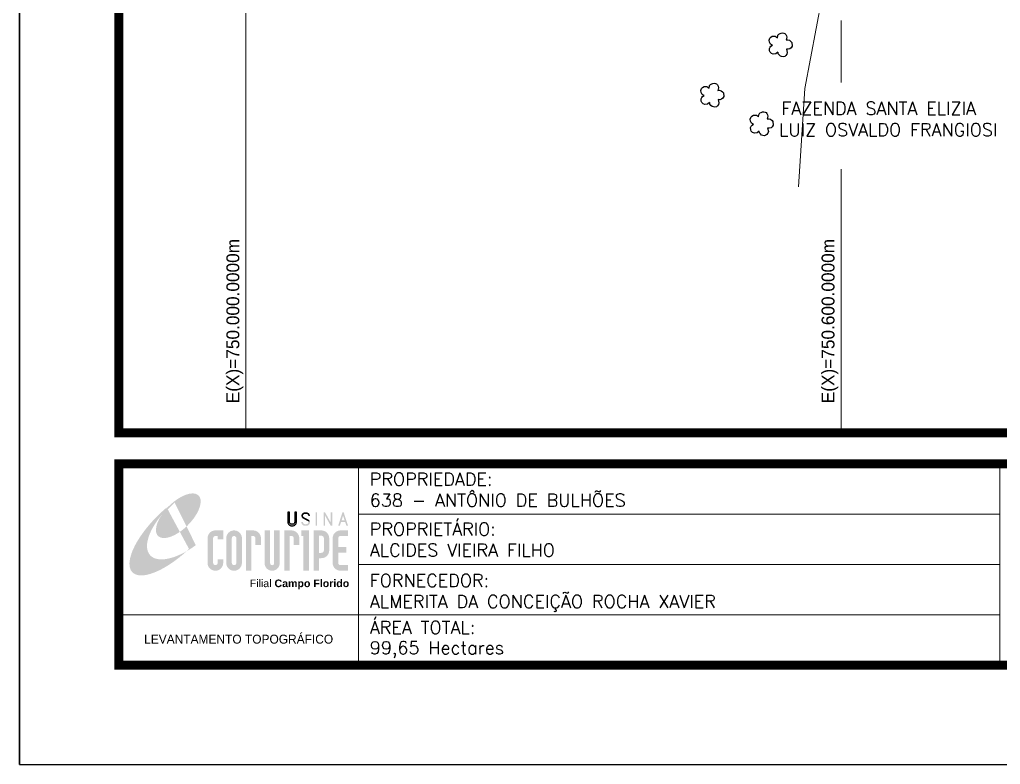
# Model space of a CAD drawing. Extents: x 749772 to 751872, y 7810048 to 7813018.
# Drawn here: x 749772 to 750761, y 7810048 to 7810799 of the extents above; entities that cross this region are included whole.
import ezdxf
from ezdxf.enums import TextEntityAlignment as Align

# ---------------------------------------------------------------- set-up
doc = ezdxf.new("R2010")
doc.units = 0
doc.header["$MEASUREMENT"] = 0
doc.linetypes.add('CONTINUO', pattern=[0])
doc.linetypes.add('LIN0', pattern=[0])
doc.layers.add('MALHA', color=8, linetype='Continuous', lineweight=9)
doc.layers.add('TEXTO_DIVERSOS', color=7, linetype='Continuous', lineweight=5)
for name, color, linetype in [('MARGEM', 7, 'CONTINUO'), ('SIMBOLO ARVORE', 118, 'Continuous'), ('TEXTO CONFORNTANTES', 7, 'Continuous')]:
    doc.layers.add(name, color=color, linetype=linetype)
doc.styles.add('ARIAL', font='arial.ttf')
doc.styles.add('Simplex', font='simplex.shx')

# ---------------------------------------------------------------- blocks, each defined once
blk = doc.blocks.new('A$C78F83FB3')
at = {"layer": 'MARGEM'}
h = blk.add_hatch(color=20, dxfattribs=at)
edge = h.paths.add_edge_path()
edge.add_ellipse((19.49, 23.77), major_axis=(-6.68, -6.67), ratio=0.469426, start_angle=292.7328, end_angle=601.2579)
edge.add_ellipse((22.83, 22.05), major_axis=(12.64, 11.29), ratio=0.457614, start_angle=79.9069, end_angle=107.9139)
edge = h.paths.add_edge_path()
edge.add_ellipse((18.28, 18.7), major_axis=(13.95, 13.59), ratio=0.386848, start_angle=63.9612, end_angle=264.5993)
edge.add_ellipse((22.83, 22.05), major_axis=(12.64, 11.29), ratio=0.457614, start_angle=107.9139, end_angle=245.1182, ccw=False)
edge.add_ellipse((19.49, 23.77), major_axis=(-6.68, -6.67), ratio=0.469426, start_angle=241.2579, end_angle=292.7328, ccw=False)
for color, points in [(20, [(15.46, 26.12), (14.17, 24.81), (14.06, 24.24), (14.39, 23.97), (14.67, 24.54), (19.47, 29.32), (18.48, 28.66), (17.31, 27.78)]), (7, [(58.42, 24.9), (57.9, 24.9), (57.9, 21.73, -0.414214), (57.15, 20.98), (56.84, 20.98, -0.414214), (56.09, 21.73), (56.09, 24.9), (55.57, 24.9), (55.57, 21.73, 0.414214), (56.84, 20.46), (57.15, 20.46, 0.414214), (58.42, 21.73)]), (7, [(61.7, 24.9), (61.23, 24.9, 0.396318), (60.04, 23.78), (60.04, 23.72, 0.151912), (60.39, 22.97), (60.46, 22.92), (62.18, 22), (62.85, 21.83, 0.12407), (62.51, 22.42), (60.75, 23.36, -0.13192), (60.56, 23.77, -0.385578), (61.23, 24.37), (61.7, 24.37, -0.414214), (62.37, 23.7), (62.89, 23.7, 0.414214)]), (7, [(62.37, 23.7), (62.89, 23.7, 0.414214), (61.7, 24.9), (61.23, 24.9, 0.396318), (60.04, 23.78), (60.04, 23.72, 0.151912), (60.39, 22.97), (60.46, 22.92), (62.18, 22), (62.18, 22, -0.131921), (62.37, 21.59, -0.385578), (61.7, 20.98), (61.23, 20.98, -0.414214), (60.56, 21.65), (60.04, 21.65, 0.414214), (61.23, 20.46), (61.7, 20.46, 0.402546), (62.89, 21.61, 0.165292), (62.51, 22.42), (60.75, 23.36, -0.13192), (60.56, 23.77, -0.385578), (61.23, 24.37), (61.7, 24.37, -0.414214)]), (7, [(30.97, 12.46), (29.13, 12.46), (29.13, 8.21, 1), (34.29, 8.21), (34.29, 9.41), (32.45, 9.41), (32.45, 8.21, -1), (30.97, 8.21)])]:
    blk.add_hatch(color=color, dxfattribs=at).paths.add_polyline_path(points)
h = blk.add_hatch(color=7, dxfattribs=at)
h.paths.add_polyline_path([(65.24, 24.9), (64.72, 24.9), (64.72, 20.46), (65.24, 20.46)])
h.paths.add_polyline_path([(67.38, 20.46), (67.9, 20.46), (67.9, 23.74), (69.74, 20.46), (70.23, 20.46), (70.23, 24.9), (69.71, 24.9), (69.71, 21.58), (67.85, 24.9), (67.38, 24.9)])
h.paths.add_polyline_path([(72.17, 20.46), (72.72, 20.46), (73.14, 21.73), (74.49, 21.73), (74.9, 20.46), (75.45, 20.46), (74, 24.9), (73.62, 24.9)])
h.paths.add_polyline_path([(73.81, 23.8), (74.32, 22.25), (73.31, 22.25)], flags=16)
h = blk.add_hatch(color=7, dxfattribs=at)
h.paths.add_polyline_path([(31.71, 18.93, 0.414214), (29.13, 16.35), (29.13, 12.46), (30.97, 12.46), (30.97, 16.35, -0.414214), (31.71, 17.09), (32.45, 17.09), (32.45, 16.02), (34.29, 16.02), (34.29, 18.93)])
h.paths.add_polyline_path([(44.15, 17.09, -0.414214), (44.89, 16.35), (44.89, 14.1), (46.72, 14.1), (46.72, 16.17, 0.433937), (44.15, 18.93), (41.77, 18.93), (41.77, 12.46), (43.61, 12.46), (43.61, 17.09)])
h.paths.add_polyline_path([(43.61, 12.46), (41.77, 12.46), (41.77, 5.62), (43.61, 5.62)])
h.paths.add_polyline_path([(47.92, 12.46), (49.75, 12.46), (49.75, 18.93), (47.92, 18.93)])
h.paths.add_polyline_path([(52.91, 18.93), (51.08, 18.93), (51.08, 12.46), (52.91, 12.46)])
h.paths.add_polyline_path([(51.08, 8.12, -1), (49.75, 8.12), (49.75, 12.46), (47.92, 12.46), (47.92, 8.12, 1), (52.91, 8.12), (52.91, 12.46), (51.08, 12.46)])
h.paths.add_polyline_path([(54.41, 12.46), (56.25, 12.46), (56.25, 17.09), (56.79, 17.09, -0.414214), (57.53, 16.35), (57.53, 14.1), (59.36, 14.1), (59.36, 16.17, 0.433937), (56.79, 18.93), (54.41, 18.93)])
h.paths.add_polyline_path([(56.25, 12.46), (54.41, 12.46), (54.41, 5.62), (56.25, 5.62)])
h.paths.add_polyline_path([(60.73, 12.46), (62.58, 12.46), (62.58, 18.93), (60.02, 18.93), (60.02, 17.08), (60.73, 17.08)])
h.paths.add_polyline_path([(62.58, 12.46), (60.73, 12.46), (60.73, 5.62), (62.58, 5.62)])
h.paths.add_polyline_path([(64.06, 12.46), (65.82, 12.46), (65.82, 17.17), (66.66, 17.17, -0.450417), (67.48, 16.25), (67.48, 12.46), (69.24, 12.46, 0.002307), (69.24, 12.48, 0.005282), (69.23, 12.54, -0.000938), (69.23, 12.53), (69.23, 16.17, 0.433937), (66.66, 18.93), (64.06, 18.93)])
h.paths.add_polyline_path([(64.06, 5.62), (65.82, 5.62), (65.82, 9.77), (66.66, 9.77, 0.426056), (69.24, 12.46), (67.48, 12.46), (67.48, 12.45, -0.450417), (66.66, 11.53), (65.82, 11.53), (65.82, 12.46), (64.06, 12.46)])
h.paths.add_polyline_path([(70.37, 12.46), (74.87, 12.46), (74.87, 13.44), (72.21, 13.44), (72.21, 16.35, -0.414214), (72.95, 17.09), (75.38, 17.09), (75.38, 18.93), (72.95, 18.93, 0.414214), (70.37, 16.35)])
h.paths.add_polyline_path([(72.21, 11.62), (74.87, 11.62), (74.87, 12.46), (70.37, 12.46), (70.37, 8.21, 0.414214), (72.95, 5.62), (75.38, 5.62), (75.38, 7.47), (72.95, 7.47, -0.414214), (72.21, 8.21)])
h = blk.add_hatch(color=7, dxfattribs=at)
h.paths.add_polyline_path([(35.29, 16.35), (35.29, 8.21, 1), (40.46, 8.21, 0.016978), (40.45, 8.38), (40.45, 16.17, 0.433937), (37.88, 18.93), (37.87, 18.93, 0.41391)])
h.paths.add_polyline_path([(38.62, 16.35), (38.62, 8.21, -1), (37.13, 8.21), (37.13, 16.35, -1)], flags=16)
at = {"layer": 'MARGEM', "color": 7}
blk.add_lwpolyline([(58.42, 24.9), (57.9, 24.9), (57.9, 21.73, -0.414214), (57.15, 20.98), (56.84, 20.98, -0.414214), (56.09, 21.73), (56.09, 24.9), (55.57, 24.9), (55.57, 21.73, 0.414214), (56.84, 20.46), (57.15, 20.46, 0.414214), (58.42, 21.73), (58.42, 24.9)], format="xyb", close=True, dxfattribs=at)
at = {"layer": 'MARGEM', "color": 252, "insert": (43.05, 2.72), "char_height": 2.5, "attachment_point": 1, "style": 'ARIAL'}
blk.add_mtext_dynamic_manual_height_columns('Filial {\\fArial|b1|i0|c0|p34;Campo Florido}', width=33.0271, gutter_width=2.46, heights=[2.95], dxfattribs=at)

msp = doc.modelspace()

# ---------------------------------------------------------------- linework, layer by layer
at = {"layer": 'MALHA', "color": 8}
for p, q in [((750000, 7810382.39), (750000, 7812918)), ((750600, 7810735.85), (750600, 7810798.48)), ((750600, 7810382.39), (750600, 7810648.22))]:
    msp.add_line(p, q, dxfattribs=at)
at = {"layer": 'MARGEM', "color": 174, "linetype": 'LIN0'}
msp.add_line((749771.96, 7810048), (749771.96, 7813018), dxfattribs=at)
at = {"layer": 'MARGEM', "color": 174, "linetype": 'LIN0', "flags": 128}
msp.add_lwpolyline([(751871.96, 7810048), (751871.96, 7813018), (749771.96, 7813018), (749771.96, 7810048)], close=True, dxfattribs=at)
at = {"layer": 'MARGEM', "color": 174, "linetype": 'LIN0', "const_width": 9.09, "flags": 128}
for points in [[(751771.96, 7810382.39), (751771.96, 7812918), (749871.96, 7812918), (749871.96, 7810382.39)], [(749871.96, 7810351.3), (751771.96, 7810351.3), (751771.96, 7810148), (749871.96, 7810148)]]:
    msp.add_lwpolyline(points, close=True, dxfattribs=at)
at = {"layer": 'MARGEM', "color": 174, "linetype": 'LIN0', "flags": 128}
for points, const_width in [([(750113.55, 7810351.3), (750113.55, 7810148)], 1.01), ([(750113.55, 7810351.3), (750113.55, 7810149.84)], 1), ([(750760.08, 7810351.3), (750760.08, 7810150.49)], 1.01), ([(750113.55, 7810300.47), (750760.08, 7810300.47)], 1.01), ([(750113.55, 7810249.65), (750760.08, 7810249.65)], 1.01), ([(749871.96, 7810198.82), (750760.08, 7810198.82)], 1.01)]:
    msp.add_lwpolyline(points, dxfattribs=dict(at, const_width=const_width))
at = {"layer": 'SIMBOLO ARVORE', "linetype": 'CONTINUO'}
for points in [[(750536.41, 7810766.32, 0), (750534.34, 7810764.57, 0), (750531.7, 7810764.27, 0), (750529.82, 7810765, 0), (750528.49, 7810766.31, 0), (750527.94, 7810767.81, 0), (750527.79, 7810770.03, 0), (750528.51, 7810771.43, 0), (750529.26, 7810772.46, 0), (750530.78, 7810773.49, 0), (750529.82, 7810773.8, 0), (750528.86, 7810774.59, 0), (750527.74, 7810776.36, 0), (750527.54, 7810778.46, 0), (750528.35, 7810780.65, 0), (750529.2, 7810781.43, 0), (750530.75, 7810782.38, 0), (750532.37, 7810782.6, 0), (750533.67, 7810782.41, 0), (750534.7, 7810781.94, 0), (750535.83, 7810780.93, 0), (750536.17, 7810782.85, 0), (750536.46, 7810783.62, 0), (750537.3, 7810784.69, 0), (750538.55, 7810785.15, 0), (750539.77, 7810785.69, 0), (750541.15, 7810785.81, 0), (750542.45, 7810785.63, 0), (750543.51, 7810785.07, 0), (750544.29, 7810784.22, 0), (750544.98, 7810782.87, 0), (750545.25, 7810781.35, 0), (750544.62, 7810778.66, 0), (750546.51, 7810778.69, 0), (750548.07, 7810778.32, 0), (750549.54, 7810777.15, 0), (750550.35, 7810776.22, 0), (750550.58, 7810772.52, 0), (750549.67, 7810770.86, 0), (750548.46, 7810769.75, 0), (750546.56, 7810769.25, 0), (750544.9, 7810769.39, 0), (750545.78, 7810765.93, 0), (750545.38, 7810764.46, 0), (750544.38, 7810763.05, 0), (750543.28, 7810762.17, 0), (750541.71, 7810761.79, 0), (750540.16, 7810761.88, 0), (750539, 7810762.21, 0), (750537.66, 7810763.52, 0), (750536.75, 7810764.7, 0), (750536.48, 7810766.5, 0)], [(750467.53, 7810715.52, 0), (750465.46, 7810713.78, 0), (750462.82, 7810713.47, 0), (750460.94, 7810714.2, 0), (750459.61, 7810715.51, 0), (750459.05, 7810717.01, 0), (750458.91, 7810719.23, 0), (750459.62, 7810720.63, 0), (750460.38, 7810721.67, 0), (750461.9, 7810722.7, 0), (750460.94, 7810723, 0), (750459.98, 7810723.79, 0), (750458.86, 7810725.56, 0), (750458.66, 7810727.66, 0), (750459.47, 7810729.85, 0), (750460.32, 7810730.63, 0), (750461.87, 7810731.58, 0), (750463.49, 7810731.8, 0), (750464.79, 7810731.61, 0), (750465.82, 7810731.14, 0), (750466.95, 7810730.13, 0), (750467.29, 7810732.05, 0), (750467.57, 7810732.82, 0), (750468.42, 7810733.89, 0), (750469.67, 7810734.35, 0), (750470.89, 7810734.89, 0), (750472.27, 7810735.02, 0), (750473.57, 7810734.83, 0), (750474.63, 7810734.27, 0), (750475.41, 7810733.42, 0), (750476.1, 7810732.07, 0), (750476.37, 7810730.56, 0), (750475.74, 7810727.87, 0), (750477.63, 7810727.89, 0), (750479.19, 7810727.52, 0), (750480.66, 7810726.35, 0), (750481.47, 7810725.42, 0), (750481.7, 7810721.72, 0), (750480.79, 7810720.06, 0), (750479.58, 7810718.95, 0), (750477.68, 7810718.45, 0), (750476.01, 7810718.59, 0), (750476.9, 7810715.13, 0), (750476.5, 7810713.66, 0), (750475.5, 7810712.25, 0), (750474.4, 7810711.37, 0), (750472.83, 7810710.99, 0), (750471.28, 7810711.08, 0), (750470.11, 7810711.41, 0), (750468.78, 7810712.72, 0), (750467.87, 7810713.9, 0), (750467.6, 7810715.7, 0)], [(750517.41, 7810686.66, 0), (750515.33, 7810684.92, 0), (750512.69, 7810684.61, 0), (750510.82, 7810685.34, 0), (750509.48, 7810686.65, 0), (750508.93, 7810688.15, 0), (750508.78, 7810690.37, 0), (750509.5, 7810691.77, 0), (750510.26, 7810692.81, 0), (750511.78, 7810693.84, 0), (750510.81, 7810694.14, 0), (750509.86, 7810694.93, 0), (750508.74, 7810696.7, 0), (750508.54, 7810698.8, 0), (750509.34, 7810700.99, 0), (750510.19, 7810701.77, 0), (750511.74, 7810702.72, 0), (750513.37, 7810702.94, 0), (750514.67, 7810702.75, 0), (750515.7, 7810702.28, 0), (750516.83, 7810701.27, 0), (750517.16, 7810703.19, 0), (750517.45, 7810703.96, 0), (750518.29, 7810705.03, 0), (750519.55, 7810705.49, 0), (750520.77, 7810706.03, 0), (750522.14, 7810706.16, 0), (750523.45, 7810705.97, 0), (750524.5, 7810705.41, 0), (750525.29, 7810704.56, 0), (750525.98, 7810703.21, 0), (750526.25, 7810701.7, 0), (750525.62, 7810699.01, 0), (750527.51, 7810699.03, 0), (750529.07, 7810698.66, 0), (750530.53, 7810697.5, 0), (750531.35, 7810696.56, 0), (750531.57, 7810692.86, 0), (750530.66, 7810691.2, 0), (750529.46, 7810690.09, 0), (750527.56, 7810689.59, 0), (750525.89, 7810689.73, 0), (750526.78, 7810686.27, 0), (750526.37, 7810684.8, 0), (750525.37, 7810683.39, 0), (750524.27, 7810682.51, 0), (750522.71, 7810682.13, 0), (750521.15, 7810682.22, 0), (750519.99, 7810682.55, 0), (750518.66, 7810683.86, 0), (750517.75, 7810685.05, 0), (750517.47, 7810686.84, 0)]]:
    msp.add_polyline3d(points, dxfattribs=at)
at = {"layer": 'TEXTO_DIVERSOS', "linetype": 'Continuous'}
msp.add_lwpolyline([(750580.72, 7810820.9), (750563.59, 7810729.81), (750557.1, 7810630.62)], dxfattribs=at)

# ---------------------------------------------------------------- block references
at = {"layer": 'MARGEM', "linetype": 'ByBlock', "xscale": 3.058005429693808, "yscale": 3.058005429693808, "zscale": 3.058005429693808}
msp.add_blockref('A$C78F83FB3', (749872.34, 7810226.12), dxfattribs=at)

# ---------------------------------------------------------------- texts
at = {"layer": 'MALHA'}
for s, p in [('E(X)=750.000.0000m', (749986.91, 7810578)), ('E(X)=750.600.0000m', (750586.91, 7810578))]:
    msp.add_text(s, height=13, rotation=90, dxfattribs=at).set_placement(p, align=Align.MIDDLE_RIGHT)
at = {"layer": 'MARGEM', "color": 7, "linetype": 'Continuous', "lineweight": 9, "style": 'Simplex'}
for s, p in [('PROPRIEDADE:', (750124.96, 7810342.17)), ('PROPRIETÁRIO:', (750124.96, 7810291.81)), ('FORNECEDOR:', (750124.96, 7810239.95)), ('ÁREA TOTAL:', (750124.96, 7810192.6))]:
    msp.add_text(s, height=13, dxfattribs=at).set_placement(p, align=Align.TOP_LEFT)
at = {"layer": 'MARGEM', "color": 7, "linetype": 'Continuous', "style": 'Simplex'}
for s, p in [('638 - ANTÔNIO DE BULHÕES', (750124.96, 7810320.97)), ('ALCIDES VIEIRA FILHO', (750124.96, 7810270.6)), ('ALMERITA DA CONCEIÇÃO ROCHA XAVIER', (750124.96, 7810218.75)), ('99,65 Hectares', (750124.96, 7810172.11))]:
    msp.add_text(s, height=13, dxfattribs=at).set_placement(p, align=Align.TOP_LEFT)
at = {"layer": 'MARGEM', "color": 7, "linetype": 'ByBlock'}
msp.add_text('LEVANTAMENTO TOPOGRÁFICO', height=9, dxfattribs=at).set_placement((749992.76, 7810174.33), align=Align.MIDDLE_CENTER)
at = {"layer": 'TEXTO CONFORNTANTES', "linetype": 'Continuous', "insert": (750433.01, 7810716.25), "char_height": 13, "width": 513.515, "attachment_point": 1, "style": 'Simplex'}
msp.add_mtext('{\\Fsimplex.shx;\\W5.99374;  }FAZENDA SANTA ELIZIA\\P{\\Fsimplex.shx;\\W5.36216;  } LUIZ OSVALDO FRANGIOSI', dxfattribs=at)

doc.saveas('drawing.dxf')
